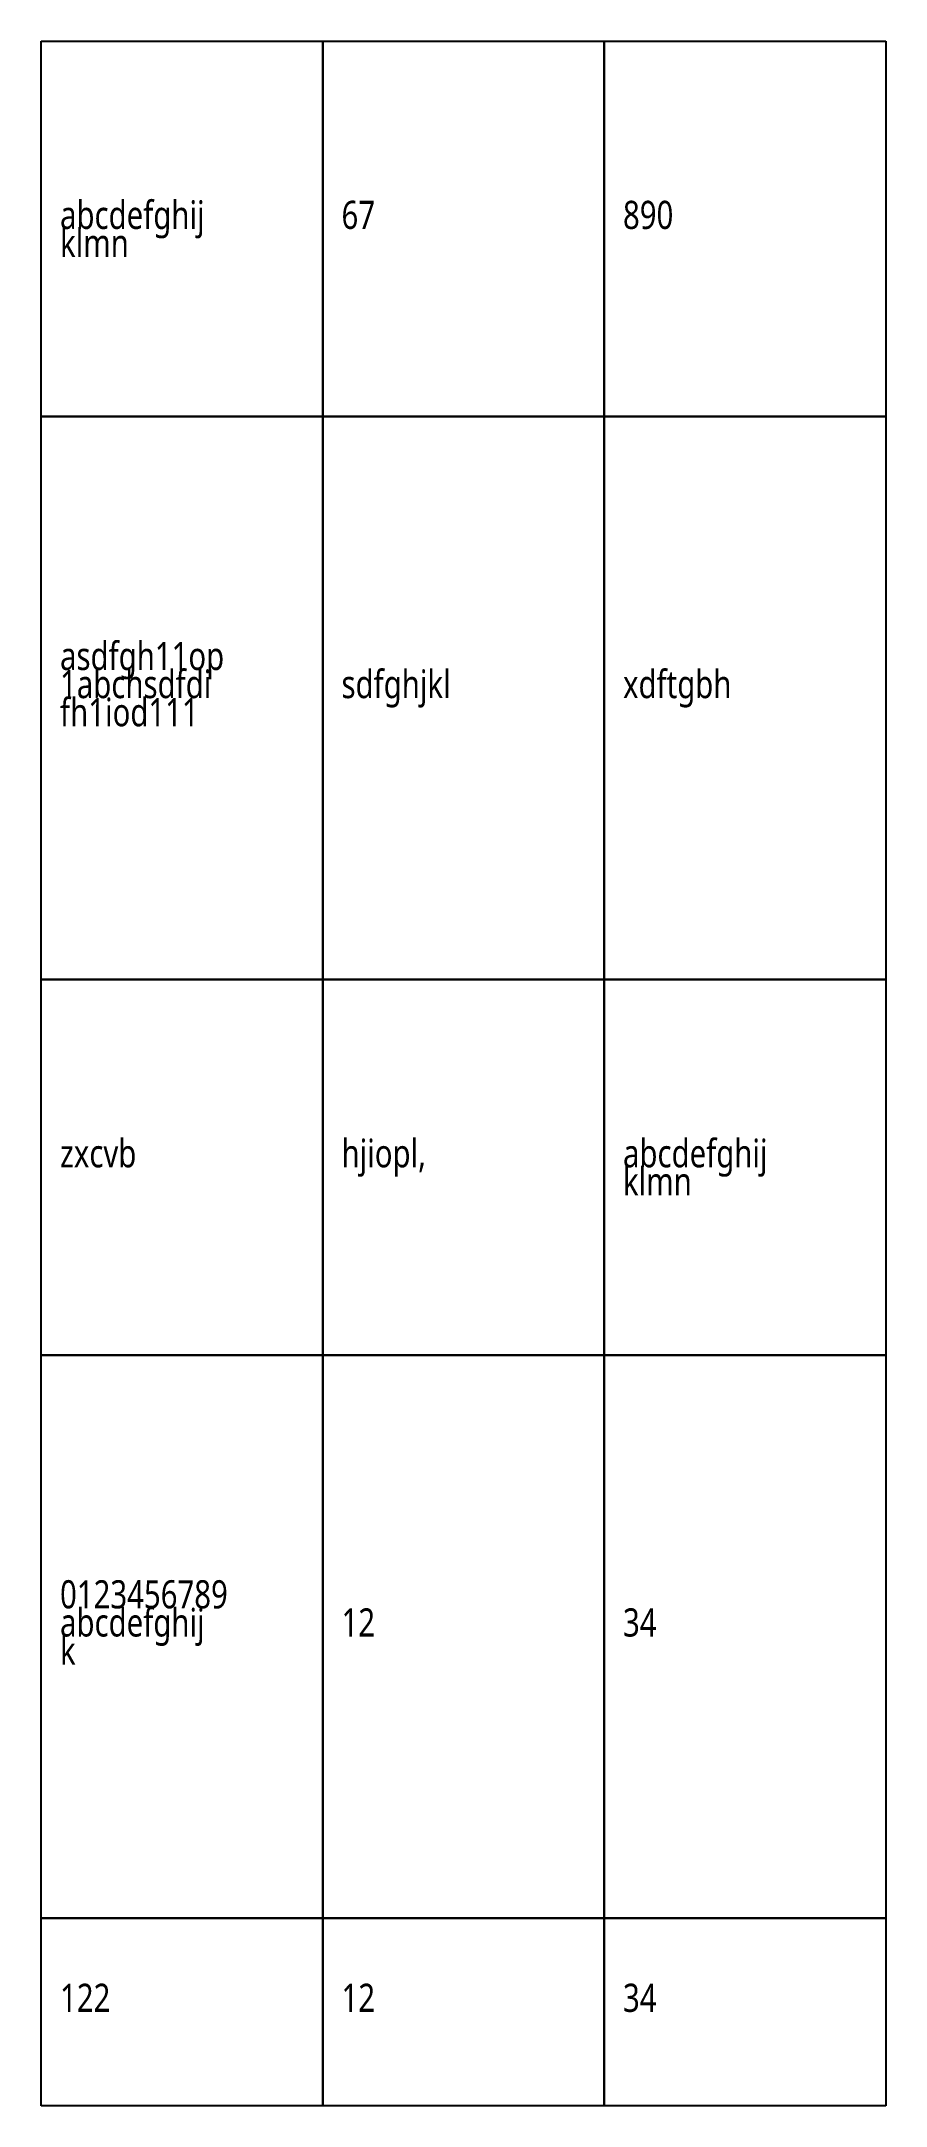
# Model space of a CAD drawing. Extents: x 0 to 45, y -110 to 0.
import ezdxf

# ---------------------------------------------------------------- set-up
doc = ezdxf.new("R2010")
doc.units = 0
doc.styles.add('微软雅黑 Light', font='')
doc.styles.get('微软雅黑 Light').set_extended_font_data('微软雅黑 Light')

msp = doc.modelspace()

# ---------------------------------------------------------------- linework, layer by layer
for p, q in [((0, 0), (15, 0)), ((0, -20), (0, 0)), ((15, 0), (15, -20)), ((15, 0), (30, 0)), ((15, -20), (15, 0)), ((30, 0), (30, -20)), ((30, 0), (45, 0)), ((30, -20), (30, 0)), ((45, 0), (45, -20)), ((15, -20), (0, -20)), ((0, -20), (15, -20)), ((0, -50), (0, -20)), ((30, -20), (15, -20)), ((15, -20), (15, -50)), ((15, -20), (30, -20)), ((15, -50), (15, -20)), ((45, -20), (30, -20)), ((30, -20), (30, -50)), ((30, -20), (45, -20)), ((30, -50), (30, -20)), ((45, -20), (45, -50)), ((15, -50), (0, -50)), ((0, -50), (15, -50)), ((0, -70), (0, -50)), ((30, -50), (15, -50)), ((15, -50), (15, -70)), ((15, -50), (30, -50)), ((15, -70), (15, -50)), ((45, -50), (30, -50)), ((30, -50), (30, -70)), ((30, -50), (45, -50)), ((30, -70), (30, -50)), ((45, -50), (45, -70)), ((15, -70), (0, -70)), ((0, -70), (15, -70)), ((0, -100), (0, -70)), ((30, -70), (15, -70)), ((15, -70), (15, -100)), ((15, -70), (30, -70)), ((15, -100), (15, -70)), ((45, -70), (30, -70)), ((30, -70), (30, -100)), ((30, -70), (45, -70)), ((30, -100), (30, -70)), ((45, -70), (45, -100)), ((15, -100), (0, -100)), ((0, -100), (15, -100)), ((0, -110), (0, -100)), ((30, -100), (15, -100)), ((15, -100), (15, -110)), ((15, -100), (30, -100)), ((15, -110), (15, -100)), ((45, -100), (30, -100)), ((30, -100), (30, -110)), ((30, -100), (45, -100)), ((30, -110), (30, -100)), ((45, -100), (45, -110)), ((15, -110), (0, -110)), ((30, -110), (15, -110)), ((45, -110), (30, -110))]:
    msp.add_line(p, q)

# ---------------------------------------------------------------- texts
at = {"style": '微软雅黑 Light', "width": 0.8}
for s, p in [('abcdefghij', (1, -10)), ('67', (16, -10)), ('890', (31, -10)), ('klmn', (1, -11.5)), ('asdfgh11op', (1, -33.5)), ('1abchsdfdi', (1, -35)), ('sdfghjkl', (16, -35)), ('xdftgbh', (31, -35)), ('fh1iod111', (1, -36.5)), ('zxcvb', (1, -60)), ('hjiopl,', (16, -60)), ('abcdefghij', (31, -60)), ('klmn', (31, -61.5)), ('0123456789', (1, -83.5)), ('abcdefghij', (1, -85)), ('12', (16, -85)), ('34', (31, -85)), ('k', (1, -86.5)), ('122', (1, -105)), ('12', (16, -105)), ('34', (31, -105))]:
    msp.add_text(s, height=1.5, dxfattribs=at).set_placement(p)

doc.saveas('drawing.dxf')
